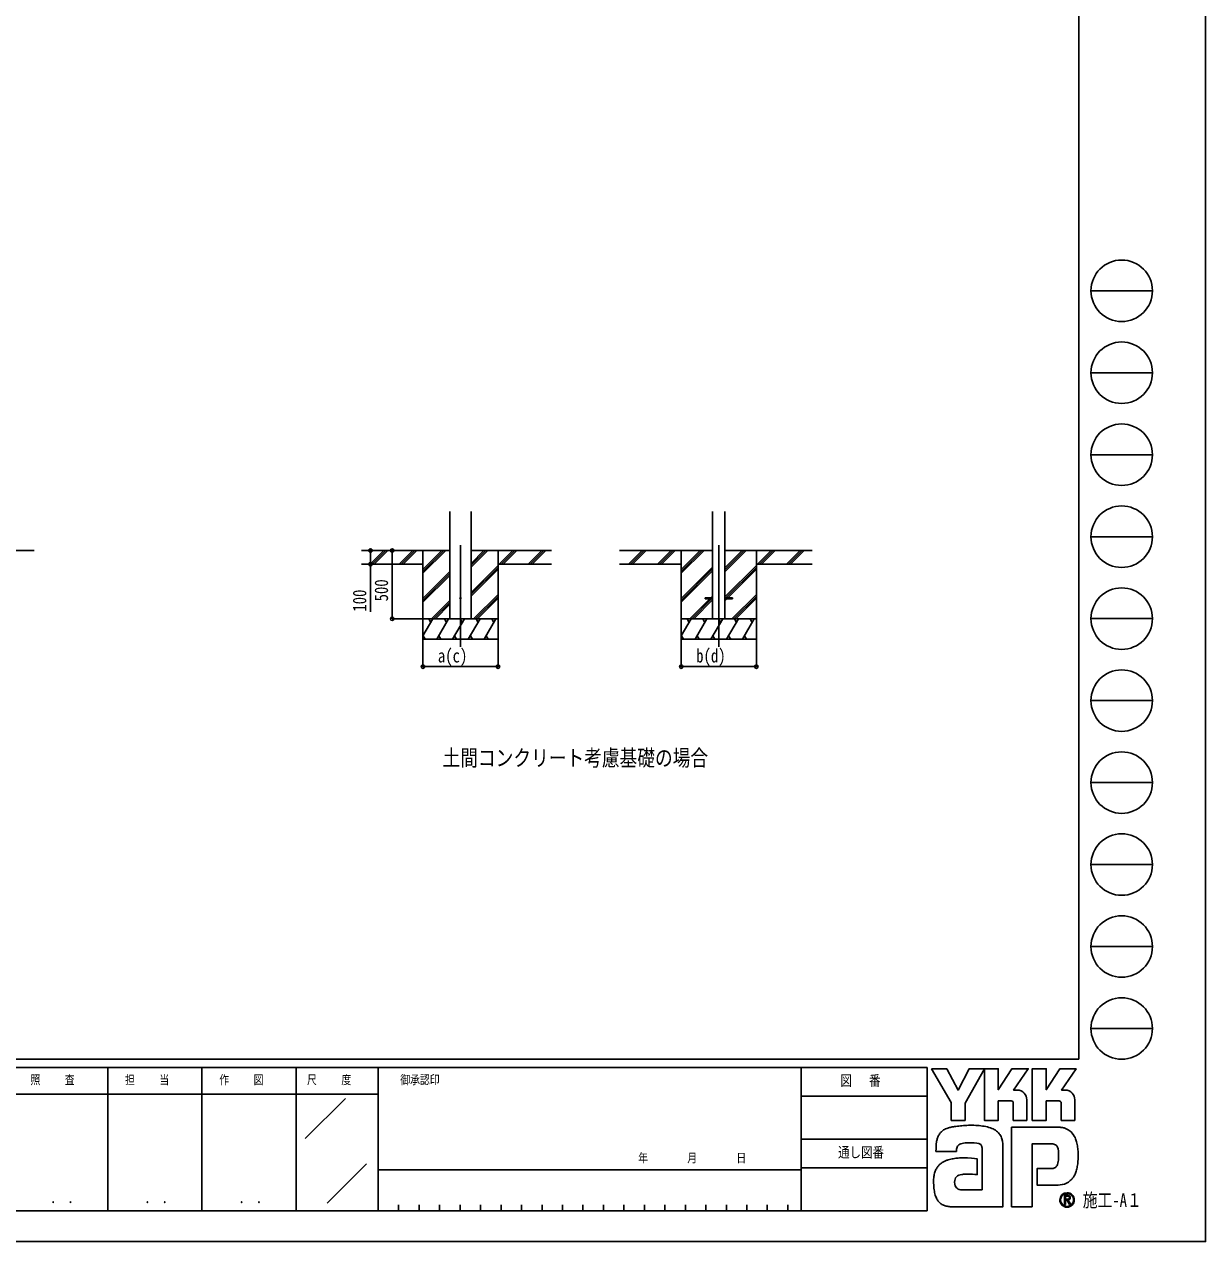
# Model space of a CAD drawing. Units: millimetres, scale not verified. Extents: x -12615 to 12615, y -8910 to 8910.
# Drawn here: x 3964 to 12615, y -8910 to 0 of the extents above; entities that cross this region are included whole.
import ezdxf
from ezdxf.enums import TextEntityAlignment as Align

# ---------------------------------------------------------------- set-up
doc = ezdxf.new("R2010")
doc.units = ezdxf.units.MM
doc.header["$LTSCALE"] = 40
for name, color, linetype in [('0-2_USER1', 3, 'Continuous'), ('0-3_YKK_12', 2, 'Continuous'), ('0-4_YKK_13', 4, 'Continuous'), ('0-5_YKK_A1', 4, 'Continuous'), ('0-6_YKK_D', 6, 'Continuous'), ('0-7_YKK_ZWAK', 7, 'Continuous')]:
    doc.layers.add(name, color=color, linetype=linetype)
doc.styles.add('ＭＳ ゴシック', font='')
doc.styles.get('ＭＳ ゴシック').set_extended_font_data('MS Gothic')

msp = doc.modelspace()

# ---------------------------------------------------------------- linework, layer by layer
at = {"layer": '0-3_YKK_12'}
for p, q in [((7158.14, -3813.03), (7158.14, -4556.35)), ((9049.71, -3813.03), (9049.71, -4556.35))]:
    msp.add_line(p, q, dxfattribs=at)
at = {"layer": '0-4_YKK_13'}
for p, q in [((8949.71, -4196.77), (8949.71, -4205.77)), ((8949.71, -4196.77), (9004.51, -4196.77)), ((8949.71, -4205.77), (9004.51, -4205.77)), ((9094.91, -4196.77), (9149.71, -4196.77)), ((9094.91, -4205.77), (9149.71, -4205.77)), ((9149.71, -4196.77), (9149.71, -4205.77))]:
    msp.add_line(p, q, dxfattribs=at)
msp.add_circle((7158.14, -4201.27), 5, dxfattribs=at)
at = {"layer": '0-5_YKK_A1'}
for p, q in [((7080.39, -4351.27), (7080.39, -3565.92)), ((7235.89, -4351.27), (7235.89, -3565.92)), ((9004.51, -3565.92), (9004.51, -4351.27)), ((9094.91, -3565.92), (9094.91, -4351.27)), ((3564.29, -3851.27), (4037.12, -3851.27)), ((7080.39, -3851.27), (6432.19, -3851.27)), ((6498.88, -3949.86), (6597.48, -3851.27)), ((6511.62, -3951.27), (6611.62, -3851.27)), ((6525.76, -3951.27), (6625.76, -3851.27)), ((6711.01, -3949.86), (6809.61, -3851.27)), ((6723.75, -3951.27), (6823.75, -3851.27)), ((6737.89, -3951.27), (6837.89, -3851.27)), ((6883.14, -3851.27), (6883.14, -4501.27)), ((6883.14, -4018.15), (7050.02, -3851.27)), ((6883.14, -4004.01), (7035.88, -3851.27)), ((6883.14, -3989.86), (7021.74, -3851.27)), ((7235.89, -3973.77), (7358.39, -3851.27)), ((7235.89, -3959.62), (7344.25, -3851.27)), ((7235.89, -3945.48), (7330.11, -3851.27)), ((7235.89, -3851.27), (7823.76, -3851.27)), ((7433.14, -3851.27), (7433.14, -4501.27)), ((7442.24, -3951.27), (7542.24, -3851.27)), ((7456.38, -3951.27), (7556.38, -3851.27)), ((7470.52, -3951.27), (7570.52, -3851.27)), ((7654.37, -3951.27), (7754.37, -3851.27)), ((7668.51, -3951.27), (7768.51, -3851.27)), ((7682.66, -3951.27), (7782.66, -3851.27)), ((9004.51, -3851.27), (8323.76, -3851.27)), ((8390.45, -3949.86), (8489.05, -3851.27)), ((8403.19, -3951.27), (8503.19, -3851.27)), ((8417.33, -3951.27), (8517.33, -3851.27)), ((8602.58, -3949.86), (8701.18, -3851.27)), ((8615.32, -3951.27), (8715.32, -3851.27)), ((8629.46, -3951.27), (8729.46, -3851.27)), ((8774.71, -3851.27), (8774.71, -4501.27)), ((8774.71, -4018.15), (8941.59, -3851.27)), ((8774.71, -4004.01), (8927.45, -3851.27)), ((8774.71, -3989.86), (8913.31, -3851.27)), ((9094.91, -4006.32), (9249.96, -3851.27)), ((9094.91, -3992.17), (9235.82, -3851.27)), ((9094.91, -3978.03), (9221.68, -3851.27)), ((9094.91, -3851.27), (9732.92, -3851.27)), ((9324.71, -3851.27), (9324.71, -4501.27)), ((9333.81, -3951.27), (9433.81, -3851.27)), ((9347.95, -3951.27), (9447.95, -3851.27)), ((9362.09, -3951.27), (9462.09, -3851.27)), ((9545.94, -3951.27), (9645.94, -3851.27)), ((9560.08, -3951.27), (9660.09, -3851.27)), ((9574.23, -3951.27), (9674.23, -3851.27)), ((6883.14, -3951.27), (6432.19, -3951.27)), ((6883.14, -4201.99), (7080.39, -4004.75)), ((7235.89, -4157.61), (7433.14, -3960.36)), ((7235.89, -4171.75), (7433.14, -3974.51)), ((7235.89, -4185.9), (7433.14, -3988.65)), ((7433.14, -3951.27), (7823.76, -3951.27)), ((8774.71, -3951.27), (8323.76, -3951.27)), ((8774.71, -4201.99), (9004.51, -3972.2)), ((8774.71, -4216.14), (9004.51, -3986.34)), ((8774.71, -4230.28), (9004.51, -4000.48)), ((9094.91, -4190.16), (9324.71, -3960.36)), ((9102.45, -4196.77), (9324.71, -3974.51)), ((9116.59, -4196.77), (9324.71, -3988.65)), ((9324.71, -3951.27), (9732.92, -3951.27)), ((6883.14, -4216.14), (7080.39, -4018.89)), ((6883.14, -4230.28), (7080.39, -4033.03)), ((7254.37, -4351.27), (7433.14, -4172.5)), ((7268.51, -4351.27), (7433.14, -4186.64)), ((8992.07, -4196.77), (9004.51, -4184.33)), ((9145.94, -4351.27), (9324.71, -4172.5)), ((9160.08, -4351.27), (9324.71, -4186.64)), ((6946, -4351.27), (7080.39, -4216.88)), ((6960.14, -4351.27), (7080.39, -4231.02)), ((6974.29, -4351.27), (7080.39, -4245.16)), ((7282.65, -4351.27), (7433.14, -4200.78)), ((8837.57, -4351.27), (8983.07, -4205.77)), ((8851.71, -4351.27), (8997.21, -4205.77)), ((8865.86, -4351.27), (9004.51, -4212.61)), ((9094.91, -4218.45), (9107.59, -4205.77)), ((9174.22, -4351.27), (9324.71, -4200.78)), ((7433.14, -4351.27), (6883.14, -4351.27)), ((6883.14, -4476.72), (6955.57, -4351.27)), ((6940.57, -4377.25), (6925.57, -4351.27)), ((6984.44, -4501.27), (7071.04, -4351.27)), ((7056.04, -4377.25), (7041.04, -4351.27)), ((7099.91, -4501.27), (7186.51, -4351.27)), ((7171.51, -4377.25), (7156.51, -4351.27)), ((7215.38, -4501.27), (7301.98, -4351.27)), ((7286.98, -4377.25), (7271.98, -4351.27)), ((7330.85, -4501.27), (7417.45, -4351.27)), ((7402.45, -4377.25), (7387.45, -4351.27)), ((9324.71, -4351.27), (8774.71, -4351.27)), ((8774.71, -4476.72), (8847.14, -4351.27)), ((8832.14, -4377.25), (8817.14, -4351.27)), ((8876.01, -4501.27), (8962.61, -4351.27)), ((8947.61, -4377.25), (8932.61, -4351.27)), ((8991.48, -4501.27), (9078.08, -4351.27)), ((9063.08, -4377.25), (9048.08, -4351.27)), ((9106.95, -4501.27), (9193.55, -4351.27)), ((9178.55, -4377.25), (9163.55, -4351.27)), ((9222.42, -4501.27), (9309.02, -4351.27)), ((9294.02, -4377.25), (9279.02, -4351.27)), ((6883.14, -4501.27), (7433.14, -4501.27)), ((6883.97, -4475.29), (6898.97, -4501.27)), ((6999.44, -4475.29), (7014.44, -4501.27)), ((7114.91, -4475.29), (7129.91, -4501.27)), ((7230.38, -4475.29), (7245.38, -4501.27)), ((7345.85, -4475.29), (7360.85, -4501.27)), ((8774.71, -4501.27), (9324.71, -4501.27)), ((8775.54, -4475.29), (8790.54, -4501.27)), ((8891.01, -4475.29), (8906.01, -4501.27)), ((9006.48, -4475.29), (9021.48, -4501.27)), ((9121.95, -4475.29), (9136.95, -4501.27)), ((9237.42, -4475.29), (9252.42, -4501.27))]:
    msp.add_line(p, q, dxfattribs=at)
at = {"layer": '0-6_YKK_D'}
for p, q in [((6658.08, -3851.27), (6658.08, -4351.27)), ((6882.14, -4351.27), (6657.08, -4351.27)), ((6883.14, -4501.27), (6883.14, -4702.27)), ((7433.14, -4501.27), (7433.14, -4702.27)), ((8774.71, -4501.27), (8774.71, -4702.27)), ((9324.71, -4501.27), (9324.71, -4702.27)), ((6883.14, -4701.27), (7433.14, -4701.27)), ((8774.71, -4701.27), (9324.71, -4701.27))]:
    msp.add_line(p, q, dxfattribs=at)
msp.add_lwpolyline([(6498.81, -3851.27), (6498.81, -3951.27), (6498.81, -4299.67)], dxfattribs=at)
for centre in [(6498.81, -3851.27), (6658.08, -3851.27), (6498.81, -3951.27), (6658.08, -4351.27), (6883.14, -4701.27), (7433.14, -4701.27), (8774.71, -4701.27), (9324.71, -4701.27)]:
    msp.add_circle(centre, 12.75, dxfattribs=at)
at = {"layer": '0-7_YKK_ZWAK'}
for p, q in [((11685.06, 8325), (11685.06, -7575)), ((11775.06, -1950), (12225.06, -1950)), ((11775.06, -2550), (12225.06, -2550)), ((11775.06, -3150), (12225.06, -3150)), ((11775.06, -3750), (12225.06, -3750)), ((11775.06, -4350), (12225.06, -4350)), ((11775.06, -4950), (12225.06, -4950)), ((11775.06, -5550), (12225.06, -5550)), ((11775.06, -6150), (12225.06, -6150)), ((11775.06, -6750), (12225.06, -6750)), ((11775.06, -7350), (12225.06, -7350)), ((11685.06, -7575), (-11714.94, -7575)), ((4575.06, -7635), (4575.06, -8685)), ((5265.06, -7635), (5265.06, -8685)), ((5955.06, -7635), (5955.06, -8685)), ((6555.06, -7635), (5955.06, -7635)), ((9652.56, -7635), (6555.06, -7635)), ((6555.06, -7635), (6555.06, -8685)), ((9652.56, -7635), (9652.56, -8685)), ((10575.06, -7635), (9652.56, -7635)), ((10575.06, -7635), (10575.06, -8685)), ((5955.06, -7830), (3885.06, -7830)), ((5955.06, -7830), (6555.06, -7830)), ((6021.31, -8154.87), (6315.11, -7861.08)), ((9652.56, -7845), (10575.06, -7845)), ((9652.56, -8160), (10575.06, -8160)), ((6182.02, -8627.97), (6470.68, -8339.3)), ((10575.06, -8370), (9652.56, -8370)), ((6555.06, -8385), (9652.56, -8385)), ((6705.06, -8640), (6705.06, -8685)), ((6855.06, -8640), (6855.06, -8685)), ((7005.06, -8640), (7005.06, -8685)), ((7155.06, -8640), (7155.06, -8685)), ((7305.06, -8640), (7305.06, -8685)), ((7455.06, -8640), (7455.06, -8685)), ((7605.06, -8640), (7605.06, -8685)), ((7755.06, -8640), (7755.06, -8685)), ((7905.06, -8640), (7905.06, -8685)), ((8055.06, -8640), (8055.06, -8685)), ((8205.06, -8640), (8205.06, -8685)), ((8355.06, -8640), (8355.06, -8685)), ((8505.06, -8640), (8505.06, -8685)), ((8655.06, -8640), (8655.06, -8685)), ((8805.06, -8640), (8805.06, -8685)), ((8955.06, -8640), (8955.06, -8685)), ((9105.06, -8640), (9105.06, -8685)), ((9255.06, -8640), (9255.06, -8685)), ((9405.06, -8640), (9405.06, -8685)), ((9555.06, -8640), (9555.06, -8685)), ((3885.06, -8685), (5955.06, -8685)), ((5955.06, -8685), (6555.06, -8685)), ((6555.06, -8685), (9652.56, -8685)), ((9652.56, -8685), (10575.06, -8685)), ((11600.02, -8651.94), (11600.02, -8651.94))]:
    msp.add_line(p, q, dxfattribs=at)
for points in [[(-12615, -8910), (12615, -8910), (12615, 8910), (-12615, 8910)], [(10608.06, -7644), (10718.49, -7644), (10801.41, -7800.3), (10884.12, -7644), (10994.63, -7644), (10853.01, -7895.97), (10853.01, -8022.4), (10752.29, -8022.4), (10752.29, -7892.57)]]:
    msp.add_lwpolyline(points, close=True, dxfattribs=at)
for points in [[(5955.06, -7635), (3885.06, -7635), (3885.06, -8685)], [(11191.64, -7879.83), (11096.31, -7879.83), (11096.31, -8022.29), (10994.74, -8022.29), (10994.74, -7644), (11096.31, -7644), (11096.31, -7798.75), (11196.21, -7644), (11315.52, -7644), (11208.48, -7800.64), (11212.27, -7800.64), (11216.46, -7800.64), (11220.76, -7800.64), (11224.9, -7800.64), (11228.6, -7800.64), (11231.58, -7800.64), (11233.57, -7800.64), (11234.3, -7800.64)], [(11542.53, -7879.83), (11447.31, -7879.83), (11447.31, -8022.4), (11345.69, -8022.4), (11345.69, -7644), (11447.31, -7644), (11447.31, -7798.75), (11547.1, -7644), (11666.41, -7644), (11559.37, -7800.64), (11563.2, -7800.64), (11567.41, -7800.64), (11571.71, -7800.64), (11575.84, -7800.64), (11579.52, -7800.64), (11582.49, -7800.64), (11584.47, -7800.64), (11585.19, -7800.64)], [(11263.52, -7806.64), (11275.65, -7813.57), (11285.92, -7822.6), (11294.18, -7833.36), (11300.27, -7845.45), (11304.03, -7858.49), (11305.32, -7872.11), (11305.32, -8022.65), (11206.23, -8022.65), (11206.23, -7894.23)], [(11614.45, -7806.64), (11626.61, -7813.57), (11636.92, -7822.6), (11645.22, -7833.36), (11651.35, -7845.45), (11655.14, -7858.49), (11656.44, -7872.11), (11656.44, -8022.4), (11557.12, -8022.4), (11557.12, -7894.23)], [(11486.61, -8194.52), (11343.58, -8194.52), (11343.58, -8655), (11193.69, -8655), (11193.69, -8072.37), (11542.06, -8072.37)], [(10814.39, -8196.93), (10807.42, -8200.86), (10801.98, -8205.65), (10797.86, -8211.25), (10794.88, -8217.59), (10792.82, -8224.59), (10791.48, -8232.21), (10790.67, -8240.37), (10790.19, -8249), (10640.23, -8249.37), (10640.67, -8228.86), (10641.5, -8205.82)], [(11123.13, -8157.5), (11127.38, -8174.71), (11129.79, -8193.13), (11130.55, -8212.76), (11130.55, -8655), (10768.66, -8655)], [(10871.84, -8296.58), (10900.22, -8298.46), (10922.53, -8300.96), (10937.13, -8303.3), (10942.36, -8304.7), (10942.36, -8419.42), (10925.77, -8417.67), (10907.57, -8416.68), (10888.94, -8416.3), (10871.06, -8416.36), (10855.1, -8416.69), (10842.25, -8417.13), (10833.68, -8417.51), (10830.56, -8417.68), (10817.59, -8420.05), (10806.4, -8423.76), (10797.01, -8428.84), (10789.4, -8435.31), (10783.58, -8443.19), (10779.55, -8452.51), (10777.31, -8463.3), (10776.86, -8475.57), (10778.29, -8489.07), (10781.15, -8500.22), (10785.28, -8509.25), (10790.48, -8516.37), (10796.58, -8521.78), (10803.4, -8525.72), (10810.76, -8528.37), (10818.48, -8529.97), (10977.79, -8529.97), (10977.79, -8235.22), (10977.83, -8229.38), (10977.53, -8223.66), (10976.78, -8218.16), (10975.5, -8212.94), (10973.59, -8208.07), (10970.96, -8203.64), (10967.51, -8199.72), (10963.16, -8196.37)], [(10963.16, -8196.37), (10953.82, -8192.71), (10938.88, -8189.6), (10919.82, -8187.31), (10898.12, -8186.08), (10875.25, -8186.18), (10852.69, -8187.85)], [(11636.14, -8113.54), (11645.92, -8125.87), (11653.24, -8137.83), (11658.35, -8148.65)], [(11537.48, -8282.99), (11537.29, -8263.9), (11536.38, -8246.69), (11534.23, -8231.59), (11530.31, -8218.78)], [(11623.69, -8462.91), (11609.85, -8473.67), (11595.43, -8482.13), (11580.55, -8488.44), (11565.3, -8492.76), (11549.8, -8495.23), (11534.16, -8496.03), (11380.08, -8496.03), (11380.08, -8374.99), (11466.96, -8374.99), (11482.98, -8374.77), (11497.07, -8373.4), (11509.16, -8369.86)], [(11623.82, -8587.79), (11623.75, -8586.03), (11623.53, -8584.34), (11623.16, -8582.71), (11622.66, -8581.16), (11622.01, -8579.69), (11621.22, -8578.31), (11620.3, -8577.02), (11619.24, -8575.84), (11617.85, -8574.61), (11616.31, -8573.54), (11614.62, -8572.63), (11612.79, -8571.88), (11610.84, -8571.29), (11608.75, -8570.87), (11606.55, -8570.61), (11604.23, -8570.53), (11581.5, -8570.53), (11581.5, -8637.42), (11588.37, -8637.42), (11588.37, -8577.35), (11604.23, -8577.35), (11605.87, -8577.41), (11607.41, -8577.57), (11608.85, -8577.83), (11610.19, -8578.2), (11611.42, -8578.67), (11612.53, -8579.24), (11613.52, -8579.9), (11614.4, -8580.67)], [(11617.08, -8587.79), (11616.66, -8591.01), (11615.51, -8593.54), (11613.78, -8595.47), (11611.64, -8596.87), (11609.23, -8597.83), (11606.71, -8598.42), (11604.25, -8598.72), (11601.99, -8598.8), (11596.03, -8598.8), (11599.04, -8603.91), (11618.68, -8637.65), (11626.54, -8637.65), (11607.6, -8605.17), (11609.37, -8604.82), (11611.07, -8604.37), (11612.67, -8603.83), (11614.19, -8603.2), (11615.6, -8602.47), (11616.92, -8601.65), (11618.14, -8600.73), (11619.24, -8599.73)]]:
    msp.add_lwpolyline(points, dxfattribs=at)
for centre in [(12000.06, -1950), (12000.06, -2550), (12000.06, -3150), (12000.06, -3750), (12000.06, -4350), (12000.06, -4950), (12000.06, -5550), (12000.06, -6150), (12000.06, -6750), (12000.06, -7350)]:
    msp.add_circle(centre, 225, dxfattribs=at)
for centre, radius, start, end in [((11234.45, -7875.57), 74.93, 78.26798, 90.11215), ((11235.52, -7870.11), 69.37, 66.19963, 78.22058), ((11585.34, -7875.7), 75.07, 78.27851, 90.10826), ((11586.37, -7870.44), 69.7, 66.2483, 78.23226), ((11192.17, -7893.88), 14.06, 358.57817, 92.1683), ((11543.13, -7893.81), 14, 358.29941, 92.43455), ((10754.79, -8184.02), 108.55, 122.60463, 137.83438), ((10769.15, -8207.24), 135.84, 108.37421, 122.42809), ((10791.88, -8288.08), 219.75, 100.93159, 107.35499), ((10866.16, -8648.45), 587.69, 97.86054, 101.37938), ((10901.03, -8890.74), 832.48, 94.90201, 97.9576), ((10903.41, -8910.14), 852, 91.6169, 94.94971), ((10900.11, -8772.18), 714.01, 87.51794, 91.66439), ((10909.38, -8573.33), 514.94, 81.92631, 87.59083), ((10936.76, -8385.69), 325.32, 73.67137, 82.05943), ((10977.38, -8249.75), 183.45, 60.60528, 73.9085), ((10994.01, -8216.59), 146.41, 52.17347, 59.90542), ((11008.88, -8197.34), 122.08, 43.55042, 52.14561), ((11536.36, -8232.64), 160.37, 78.73198, 87.96551), ((11541.07, -8208.59), 135.87, 69.03034, 78.69541), ((11545.45, -8196.9), 123.38, 59.39484, 68.9885), ((11547.48, -8193.34), 119.28, 50.3012, 59.3616), ((11546.74, -8194.18), 120.4, 42.05209, 50.28551), ((10913.41, -8221.38), 272.36, 171.55622, 176.72493), ((10821.12, -8207.6), 179.04, 163.48385, 171.57982), ((10774.82, -8193.86), 130.74, 152.2125, 163.4865), ((10754.81, -8183.52), 108.22, 138.03852, 152.12015), ((10853.97, -8290.89), 101.95, 102.4979, 112.84632), ((10873.7, -8375.98), 189.3, 96.37207, 102.75341), ((11017.07, -8189.43), 110.69, 34.48659, 43.50182), ((11017.13, -8189.26), 110.55, 25.58915, 34.43128), ((11007.29, -8193.87), 121.41, 17.43089, 25.54591), ((11487.42, -8268.03), 73.52, 77.94572, 90.63794), ((11493.81, -8238.05), 42.86, 60.20991, 77.92418), ((11487.28, -8228.44), 188.76, 14.76267, 25.00486), ((11371.51, -8259.99), 308.76, 7.9139, 14.95041), ((11497.96, -8230.26), 34.04, 39.8078, 59.75378), ((11492.14, -8234.71), 41.37, 22.65544, 39.38165), ((11196.61, -8284.73), 340.88, 355.2339, 0.29193), ((11255.87, -8276.8), 425.61, 2.54376, 8.01251), ((11189.59, -8280.29), 491.98, 357.76419, 2.60674), ((10754.78, -8438.01), 127.65, 142.04688, 153.80771), ((10750.42, -8434.88), 122.29, 130.60221, 141.94427), ((10757.63, -8443.54), 133.55, 120.60724, 130.53081), ((10771.85, -8467.72), 161.6, 112.58838, 120.58162), ((10790.98, -8513.7), 211.4, 106.61303, 112.59024), ((10821.07, -8614.84), 316.93, 99.87193, 106.59825), ((10837.93, -8709.82), 413.39, 94.78469, 99.91711), ((10846.14, -8804.31), 508.24, 90.80099, 94.81812), ((10847.39, -8874.68), 578.61, 87.57779, 90.82714), ((11495.16, -8338.28), 34.54, 293.91672, 314.09376), ((11490.45, -8334.13), 40.8, 314.78099, 333.92928), ((11460.15, -8319.42), 74.48, 334.00676, 347.34989), ((11377.49, -8300.27), 159.33, 347.14308, 355.40008), ((11307.45, -8294.38), 373.25, 347.15166, 352.97565), ((11208.51, -8281.51), 473.02, 352.8937, 357.82206), ((10914.4, -8470.46), 291.87, 174.55588, 182.47272), ((10826.95, -8462.09), 204.02, 164.97537, 174.56739), ((10777.37, -8448.87), 152.71, 153.89178, 164.94341), ((11523.69, -8350.16), 150.71, 311.57033, 318.66243), ((11506.24, -8334.86), 173.92, 318.67367, 325.29112), ((11551.08, -8368.28), 118.04, 326.23251, 339.61931), ((11440.22, -8325.35), 236.92, 339.22498, 347.31457), ((11077.49, -8467.89), 454.94, 181.90948, 187.89042), ((10886.08, -8494.82), 261.65, 187.80471, 196.36971), ((11600.11, -8604.57), 52.92, 90.09157, 179.92363), ((11600.1, -8604.47), 52.82, 44.93442, 90.08536), ((10785.01, -8524.67), 156.26, 196.3102, 208.20993), ((10741.01, -8548.09), 106.41, 208.29777, 223.35561), ((10731.08, -8556.83), 93.2, 223.64205, 239.63663), ((10739.32, -8541.84), 110.3, 239.8785, 253.65355), ((11599.78, -8604.63), 52.6, 179.86065, 225.14399), ((11599.77, -8604.4), 47.06, 134.8007, 180.12175), ((11599.58, -8604.7), 46.87, 179.75513, 225.29722), ((11600.03, -8604.63), 52.77, 224.94536, 269.98445), ((11599.91, -8604.13), 46.97, 89.86602, 135.149), ((11599.93, -8605.12), 46.82, 224.62822, 270.10973), ((11600.12, -8604.49), 47.33, 45.03108, 90.11509), ((11600.03, -8604.37), 53.04, 269.98802, 314.93777), ((11599.95, -8604.42), 47.52, 270.09072, 359.90926), ((11607.02, -8587.51), 10.06, 358.3894, 42.86139), ((11607.22, -8588.27), 16.6, 316.37674, 1.6565), ((11600.15, -8604.5), 47.31, 0.00643, 45.07115), ((11600.52, -8604.31), 52.41, 359.78949, 45.13288), ((11600.39, -8604.71), 52.54, 314.92572, 0.23508), ((10754.4, -8490.03), 164.26, 253.69102, 263.74909), ((10767.18, -8376.29), 278.71, 263.68487, 270.30455)]:
    msp.add_arc(centre, radius, start, end, dxfattribs=at)

# ---------------------------------------------------------------- texts
at = {"layer": '0-2_USER1', "style": 'ＭＳ ゴシック', "width": 0.8}
msp.add_text('土間コンクリート考慮基礎の場合', height=118.8, dxfattribs=at).set_placement((7026.79, -5464.15), align=Align.BOTTOM_LEFT)
at = {"layer": '0-6_YKK_D', "style": 'ＭＳ ゴシック', "width": 0.8}
for s, p in [('500', (6657.28, -4223.67)), ('100', (6498.01, -4298.87))]:
    msp.add_text(s, height=98.97, rotation=90, dxfattribs=at).set_placement(p, align=Align.BOTTOM_LEFT)
for s, p in [('a(c)', (6992.54, -4700.47)), ('b(d)', (8884.11, -4700.47))]:
    msp.add_text(s, height=98.97, dxfattribs=at).set_placement(p, align=Align.BOTTOM_LEFT)
at = {"layer": '0-7_YKK_ZWAK', "style": 'ＭＳ ゴシック', "width": 0.8}
for s, height, p in [('照     査', 65.98, (4009.26, -7777.5)), ('担     当', 65.98, (4701.66, -7777.5)), ('作     図', 65.98, (5391.66, -7777.5)), ('尺     度', 65.98, (6034.26, -7777.5)), ('御承認印', 65.98, (6717.41, -7777.5)), ('図\u3000 番', 76.98, (9940.21, -7792.5)), ('年        月        日', 65.98, (8459.72, -8349.64)), ('通し図番', 76.98, (9923.41, -8317.5)), ('施工-A１', 98.97, (11715.06, -8685)), ('． ．', 77.75, (4155, -8653.06)), ('． ．', 77.75, (4845, -8653.06)), ('． ．', 77.75, (5535, -8653.06))]:
    msp.add_text(s, height=height, dxfattribs=at).set_placement(p, align=Align.BOTTOM_LEFT)

doc.saveas('drawing.dxf')
